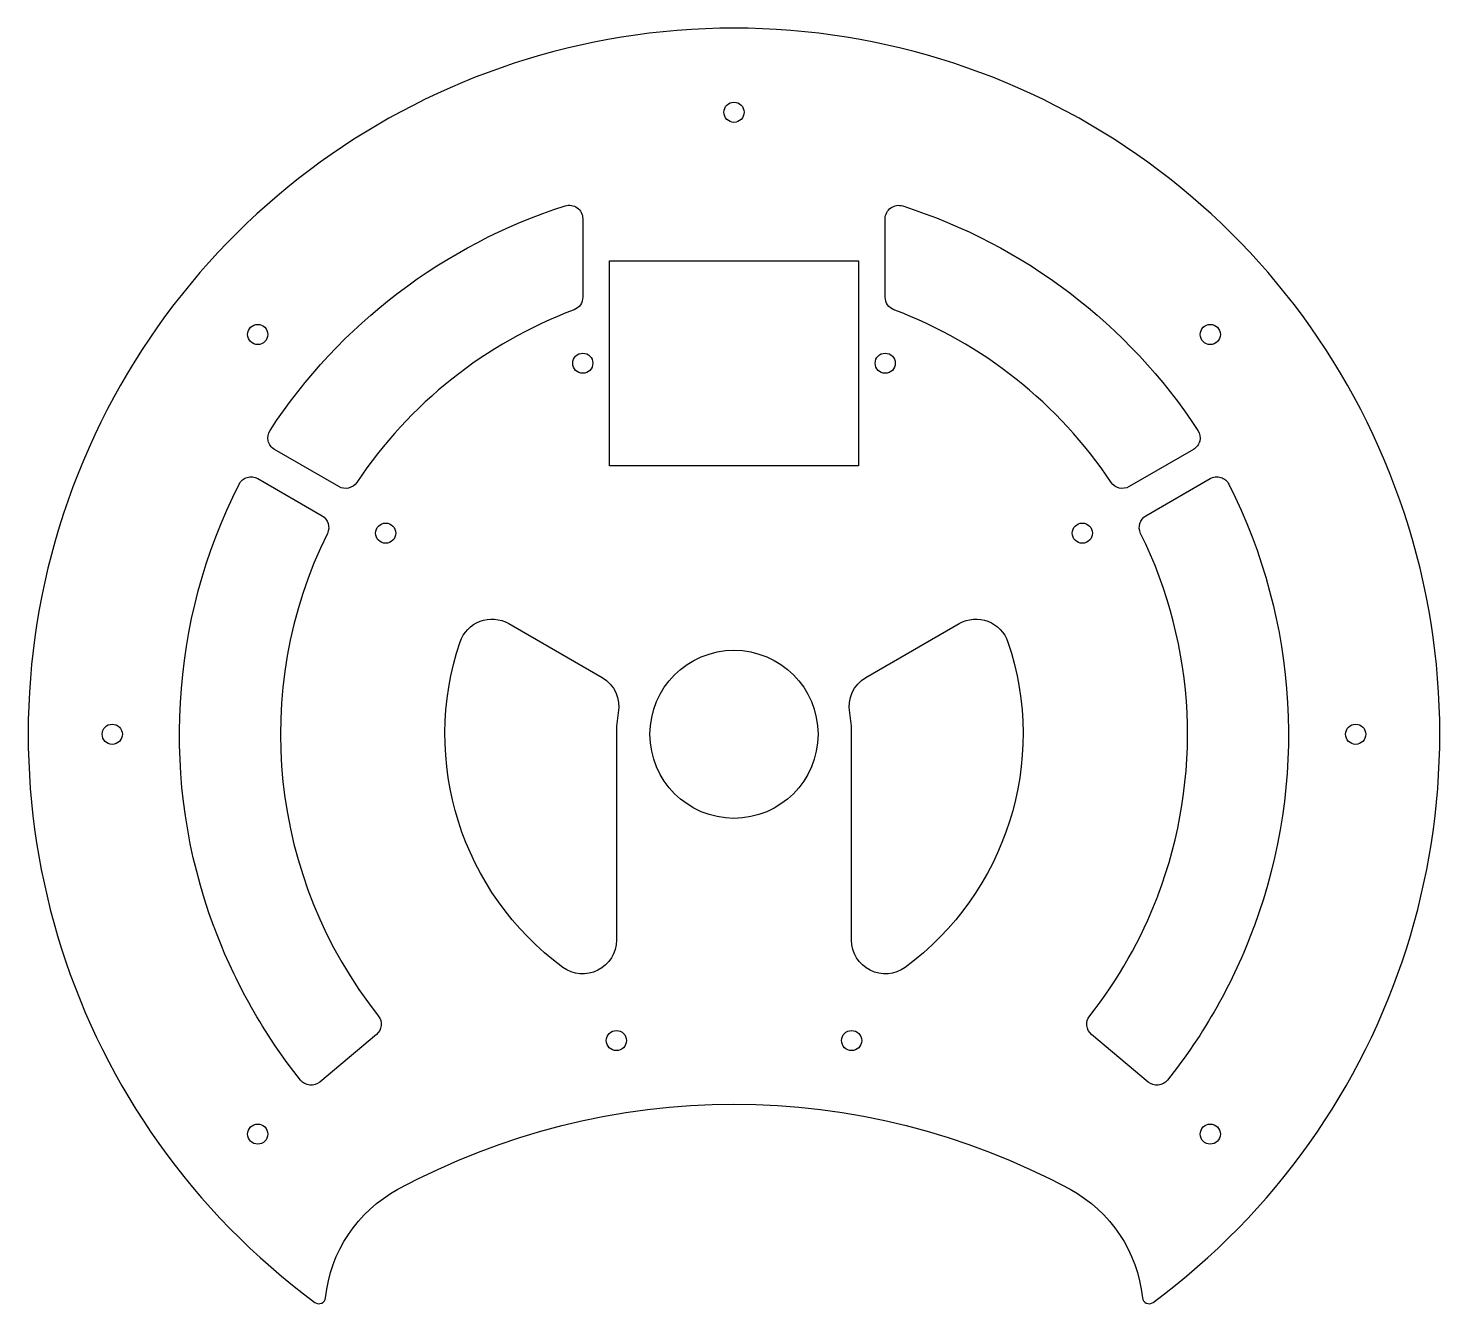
# Model space of a CAD drawing. Header units: millimetres. Extents: x -105 to 105, y -110 to 80.
import ezdxf

# ---------------------------------------------------------------- set-up
doc = ezdxf.new("R2010")
doc.units = ezdxf.units.MM

msp = doc.modelspace()

# ---------------------------------------------------------------- linework, layer by layer
for points in [[(60.75, -108.83, 0.580876), (62.34, -109.53, 3.039744), (-62.34, -109.53, 0.580851), (-60.75, -108.83, -0.248133), (-50, -92.71, -0.253387), (50, -92.71, -0.24814)], [(-68.36, 17.31, -0.430702), (-69.03, 20.14, -0.172168), (-25.11, 53.54, -0.507979), (-22.5, 51.64), (-22.5, 39.96, -0.312182), (-23.8, 38.09, 0.156744), (-56.13, 12.41, -0.395341), (-58.79, 11.79)], [(68.34, 17.31), (58.78, 11.79, -0.395339), (56.12, 12.41, 0.156743), (23.79, 38.09, -0.312181), (22.5, 39.96), (22.5, 51.63, -0.507991), (25.11, 53.53, -0.172155), (69.02, 20.13, -0.430706)], [(-60.5, 4.84, 0.289751), (-52.92, -66.91, -0.405806), (-53.2, -69.68), (-61.64, -76.76, -0.421511), (-64.49, -76.48, -0.079373), (-77.3, -53.83, -0.028754), (-77.4, -53.62, -0.208275), (-73.64, 12.15, -0.430681), (-70.86, 12.98), (-61.29, 7.46, -0.395367)], [(52.92, -66.91, 0.076282), (63.04, -49.12, -0.005722), (63.05, -49.07, 0.208677), (60.5, 4.84, -0.395369), (61.29, 7.46), (70.84, 12.98, -0.430681), (73.63, 12.15, -0.208292), (77.38, -53.62, -0.011473), (77.35, -53.7, -0.079769), (64.49, -76.48, -0.421511), (61.64, -76.76), (53.2, -69.68, -0.405806)], [(-17.5, -55.67, -0.614612), (-25.46, -59.7, -0.326471), (-40.75, -11.31, -0.473643), (-33.52, -8.58), (-19.62, -16.6, -0.317877), (-17.21, -21.84, 0.046009), (-17.5, -25.04)], [(17.21, -21.84, -0.317853), (19.62, -16.6), (33.51, -8.58, -0.473673), (40.75, -11.32, -0.326399), (25.46, -59.7, -0.61467), (17.5, -55.67), (17.5, -25.04, 0.045989)]]:
    msp.add_lwpolyline(points, format="xyb", close=True)
msp.add_lwpolyline([(-18.5, 14.89), (-18.5, 45.39), (18.5, 45.39), (18.5, 14.89)], close=True)
for centre, radius in [((0, 67.46), 1.5), ((-70.86, 34.42), 1.5), ((70.86, 34.42), 1.5), ((-22.5, 30.14), 1.5), ((22.5, 30.14), 1.5), ((-51.82, 4.87), 1.5), ((51.82, 4.87), 1.5), ((0, -25.04), 12.5), ((-92.5, -25.04), 1.5), ((92.49, -25.04), 1.5), ((-17.5, -70.59), 1.5), ((17.5, -70.59), 1.5), ((-70.86, -84.5), 1.5), ((70.86, -84.5), 1.5)]:
    msp.add_circle(centre, radius)

doc.saveas('drawing.dxf')
